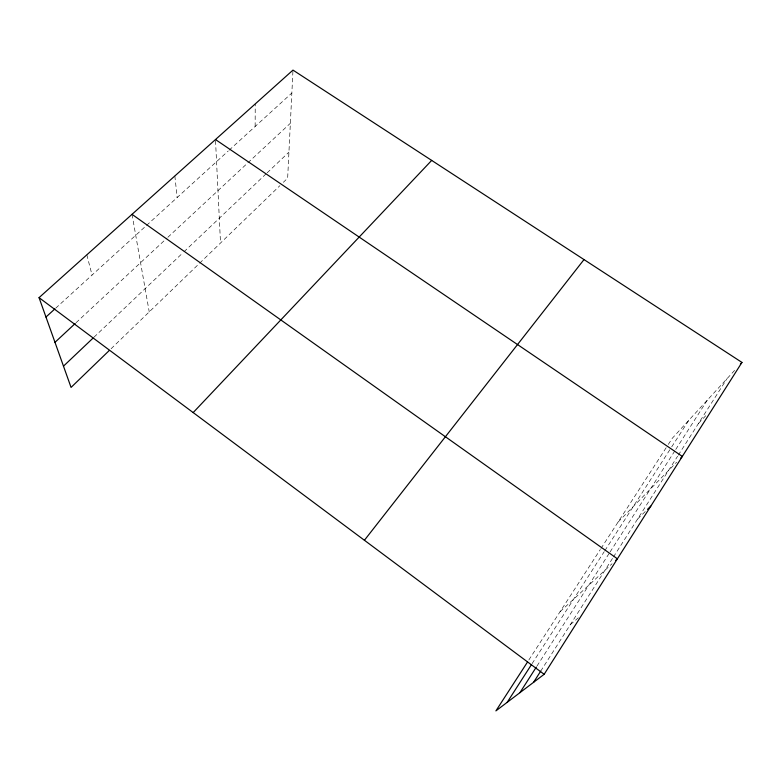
<?xml version="1.0" encoding="UTF-8"?>
<svg xmlns="http://www.w3.org/2000/svg" width="781" height="781" viewBox="0 0 781 781"><rect width="100%" height="100%" fill="white"/><g stroke="black" fill="none" stroke-linecap="round" stroke-linejoin="round"><path stroke-width="0.59" stroke-dasharray="3.9 2.93" d="M255.143 126.483L255.231 103.932M292.924 71.315L287.652 178.156L283.337 182.334M540.677 671.182L612.773 558.005M613.427 556.98L677.615 456.221M678.269 455.196L727.004 378.687M536.967 666.076L609.414 552.987M610.068 551.982L675.096 450.481M675.741 449.465L707.42 400.009M532.086 663.655L604.211 551.679M604.855 550.673L671.035 447.904M671.699 446.878L688.871 420.217M528.825 660.004L600.325 549.492M600.98 548.477L667.638 445.453M668.292 444.438L672.256 438.307L736.444 368.407M698.536 423.38L705.76 415.736M618.083 522.05L676.619 462.254M637.599 519.043L646.678 510.159M111.078 348.756L198.745 264.056M199.624 263.207L279.881 185.673M93.984 337.207L183.096 252.614M183.984 251.775L266.262 173.665M267.141 172.835L288.941 152.139M76.05 322.719L166.997 238.088M167.876 237.268L290.356 123.281M560.084 611.689L612.06 563.736M55.715 308.163L145.637 226.246M146.535 225.426L228.228 151.006M229.126 150.186L291.85 93.037M570.325 624.634L578.35 617.8M86.828 254.84L92.051 275.058M132.028 214.336L149.239 311.883M174.846 175.959L177.17 197.515M215.536 140.717L220.515 243.018"/><path stroke-width="1.17" d="M527.507 662.034L495.896 710.895L544.162 674.296L741.95 362.413L292.982 70.105L39.05 297.649L71.061 387.415L109.34 350.435M533.589 682.311L540.677 671.182M519.921 692.679L536.313 667.091M507.172 702.353L531.431 664.67M364.415 540.267L584.003 259.585M740.378 364.131L741.95 362.413M193.18 412.583L431.678 160.408M680.7 458.096L682.33 456.426L215.488 139.545M647.508 509.349L650.807 506.127M63.476 366.162L93.115 338.036M54.982 342.332L75.171 323.539M615.613 560.455L617.4 558.805L132.028 214.336M45.962 317.047L54.826 308.973M39.05 297.649L544.162 674.296"/></g></svg>
